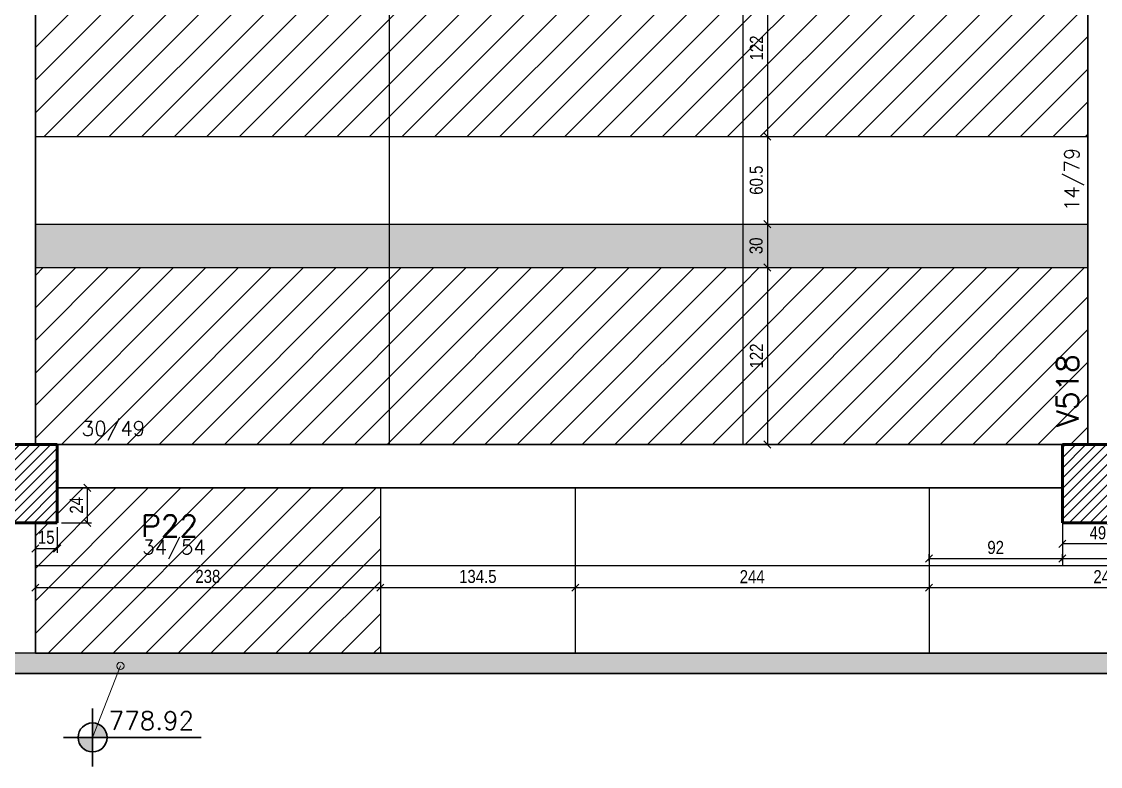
# Model space of a CAD drawing. Extents: x 8513 to 14085, y 7177 to 10799.
# Drawn here: x 9904 to 10648, y 7981 to 8495 of the extents above; entities that cross this region are included whole.
import ezdxf

# ---------------------------------------------------------------- set-up
doc = ezdxf.new("R2010")
doc.units = 0
for name, color, linetype in [('COTA', 241, 'Continuous'), ('Painéis', 200, 'Continuous'), ('Vázio', 240, 'Continuous')]:
    doc.layers.add(name, color=color, linetype=linetype)
for name, color, linetype, lineweight in [('EST-PILAR', 7, 'Continuous', 9), ('EST-PILAR-CUT', 7, 'Continuous', 60), ('EST-PILAR-TEXT', 7, 'Continuous', 9), ('EST-SIMB-Spot Elevations', 7, 'Continuous', 9), ('EST-VIGA', 7, 'Continuous', 30), ('EST-VIGA-TEXT', 7, 'Continuous', 9), ('Hachura', 253, 'Continuous', 9), ('REAPROVEITAMENTO', 7, 'Continuous', 9)]:
    doc.layers.add(name, color=color, linetype=linetype, lineweight=lineweight)
doc.styles.add('COTA TECNICA-50', font='techl___.ttf', dxfattribs={"height": 9})
doc.styles.add('RomanS_IV50', font='romans_IV50.ttf', dxfattribs={"height": 11.25})
doc.styles.add('RomanS_IV50_B', font='', dxfattribs={"height": 18.75})
doc.styles.add('RomanS_IV50_B_1', font='', dxfattribs={"height": 22.5})
doc.styles.get('RomanS_IV50_B').set_extended_font_data('RomanS_IV50', bold=True)
doc.styles.get('RomanS_IV50_B_1').set_extended_font_data('RomanS_IV50', bold=True)
doc.dimstyles.new('PAINEL', dxfattribs={"dimtxt": 9, "dimasz": 5, "dimexe": 3, "dimexo": 3, "dimgap": 3, "dimtad": 1, "dimdec": 1, "dimzin": 12, "dimdsep": 46, "dimtxsty": 'COTA TECNICA-50', "dimblk": 'OBLIQUE', "dimcen": 0, "dimclrd": 4, "dimclre": 4, "dimclrt": 1, "dimadec": 1, "dimazin": 3, "dimtfac": 1, "dimtdec": 1, "dimtmove": 0, "dimatfit": 3, "dimldrblk": 'OBLIQUE', "dimfxl": 1, "dimtolj": 1, "dimtzin": 12, "dimarcsym": 0})
pattern_1 = [(45, (9894.671, 8930.102), (-3.535534, 3.535534), [])]

# ---------------------------------------------------------------- blocks, each defined once
blk = doc.blocks.new('Spot Elevations - Nivel_Planta-2363176-2º PAVIMENTO')
at = {"layer": 'EST-SIMB-Spot Elevations'}
h = blk.add_hatch(color=256, dxfattribs=at)
edge = h.paths.add_edge_path(flags=0)
edge.add_line((0, 0), (-0.2, 0))
edge.add_arc((0, 0), 0.2, 90, 180, ccw=False)
edge.add_line((0, 0.2), (0, 0))
h = blk.add_hatch(color=256, dxfattribs=at)
edge = h.paths.add_edge_path(flags=0)
edge.add_line((0, 0), (0.2, 0))
edge.add_arc((0, 0), 0.2, 270, 360, ccw=False)
edge.add_line((0, -0.2), (0, 0))
at = {"layer": 'EST-SIMB-Spot Elevations', "lineweight": 30}
for p, q in [((0, -0.4), (0, 0.4)), ((0, 0), (-0.4, 0)), ((0, 0), (1.5, 0))]:
    blk.add_line(p, q, dxfattribs=at)
at = {"layer": 'EST-SIMB-Spot Elevations'}
for p, q in [((0, -0.2), (0, 0.2)), ((0, -0.15), (0, 0.15))]:
    blk.add_line(p, q, dxfattribs=at)
at = {"layer": 'EST-SIMB-Spot Elevations', "lineweight": 30}
blk.add_circle((0, 0), 0.2, dxfattribs=at)
blk = doc.blocks.new('_Oblique')
at = {"color": 0, "linetype": 'ByBlock', "lineweight": -2}
blk.add_line((-0.5, -0.5), (0.5, 0.5), dxfattribs=at)
blk = doc.blocks.new('*D111')
at = {"layer": 'COTA', "color": 4, "lineweight": -2, "transparency": 16777216}
for p, q in [((10404.67, 8537.6), (10421.64, 8537.6)), ((10418.64, 8537.6), (10418.64, 8415.6)), ((10406.64, 8415.6), (10421.64, 8415.6))]:
    blk.add_line(p, q, dxfattribs=at)
at = {"layer": 'Defpoints', "color": 0, "transparency": 16777216}
for p in [(10401.67, 8537.6), (10403.64, 8415.6), (10418.64, 8415.6)]:
    blk.add_point(p, dxfattribs=at)
at = {"layer": 'COTA', "color": 4, "lineweight": -2, "transparency": 16777216, "xscale": 5, "yscale": 5, "zscale": 5}
for p, rotation in [((10418.64, 8537.6), 90), ((10418.64, 8415.6), 270)]:
    blk.add_blockref('_Oblique', p, dxfattribs=dict(at, rotation=rotation))
at = {"layer": 'COTA', "color": 1, "transparency": 16777216, "insert": (10411.09, 8476.6), "char_height": 9, "attachment_point": 5, "rotation": 90, "style": 'COTA TECNICA-50'}
blk.add_mtext('\\A1;122', dxfattribs=at)
blk = doc.blocks.new('*D112')
at = {"layer": 'COTA', "color": 4, "lineweight": -2, "transparency": 16777216}
for p, q in [((10406.64, 8415.6), (10421.64, 8415.6)), ((10418.64, 8415.6), (10418.64, 8355.1))]:
    blk.add_line(p, q, dxfattribs=at)
at = {"layer": 'Defpoints', "color": 0, "transparency": 16777216}
for p in [(10403.64, 8415.6), (10418.64, 8355.1), (10418.64, 8355.1)]:
    blk.add_point(p, dxfattribs=at)
at = {"layer": 'COTA', "color": 4, "lineweight": -2, "transparency": 16777216, "xscale": 5, "yscale": 5, "zscale": 5}
for p, rotation in [((10418.64, 8415.6), 90), ((10418.64, 8355.1), 270)]:
    blk.add_blockref('_Oblique', p, dxfattribs=dict(at, rotation=rotation))
at = {"layer": 'COTA', "color": 1, "transparency": 16777216, "insert": (10411.04, 8385.35), "char_height": 9, "attachment_point": 5, "rotation": 90, "style": 'COTA TECNICA-50'}
blk.add_mtext('\\A1;60.5', dxfattribs=at)
blk = doc.blocks.new('*D113')
at = {"layer": 'COTA', "color": 4, "lineweight": -2, "transparency": 16777216}
blk.add_line((10418.64, 8355.1), (10418.64, 8325.1), dxfattribs=at)
at = {"layer": 'Defpoints', "color": 0, "transparency": 16777216}
for p in [(10418.64, 8355.1), (10418.64, 8325.1), (10418.64, 8325.1)]:
    blk.add_point(p, dxfattribs=at)
at = {"layer": 'COTA', "color": 4, "lineweight": -2, "transparency": 16777216, "xscale": 5, "yscale": 5, "zscale": 5}
for p, rotation in [((10418.64, 8355.1), 90), ((10418.64, 8325.1), 270)]:
    blk.add_blockref('_Oblique', p, dxfattribs=dict(at, rotation=rotation))
at = {"layer": 'COTA', "color": 1, "transparency": 16777216, "insert": (10410.94, 8340.1), "char_height": 9, "attachment_point": 5, "rotation": 90, "style": 'COTA TECNICA-50'}
blk.add_mtext('\\A1;30', dxfattribs=at)
blk = doc.blocks.new('*D120')
at = {"layer": 'COTA', "color": 4, "lineweight": -2, "transparency": 16777216}
blk.add_line((10418.64, 8325.1), (10418.64, 8203.1), dxfattribs=at)
at = {"layer": 'Defpoints', "color": 0, "transparency": 16777216}
for p in [(10418.64, 8325.1), (10418.64, 8203.1), (10418.64, 8203.1)]:
    blk.add_point(p, dxfattribs=at)
at = {"layer": 'COTA', "color": 4, "lineweight": -2, "transparency": 16777216, "xscale": 5, "yscale": 5, "zscale": 5}
for p, rotation in [((10418.64, 8325.1), 90), ((10418.64, 8203.1), 270)]:
    blk.add_blockref('_Oblique', p, dxfattribs=dict(at, rotation=rotation))
at = {"layer": 'COTA', "color": 1, "transparency": 16777216, "insert": (10411.09, 8264.1), "char_height": 9, "attachment_point": 5, "rotation": 90, "style": 'COTA TECNICA-50'}
blk.add_mtext('\\A1;122', dxfattribs=at)
blk = doc.blocks.new('*D118')
at = {"layer": 'COTA', "color": 4, "lineweight": -2, "transparency": 16777216}
blk.add_line((10418.64, 8355.1), (10418.64, 8325.1), dxfattribs=at)
at = {"layer": 'Defpoints', "color": 0, "transparency": 16777216}
for p in [(10418.64, 8355.1), (10418.64, 8325.1), (10418.64, 8325.1)]:
    blk.add_point(p, dxfattribs=at)
at = {"layer": 'COTA', "color": 4, "lineweight": -2, "transparency": 16777216, "xscale": 5, "yscale": 5, "zscale": 5}
for p, rotation in [((10418.64, 8355.1), 90), ((10418.64, 8325.1), 270)]:
    blk.add_blockref('_Oblique', p, dxfattribs=dict(at, rotation=rotation))
at = {"layer": 'COTA', "color": 1, "transparency": 16777216, "insert": (10410.94, 8340.1), "char_height": 9, "attachment_point": 5, "rotation": 90, "style": 'COTA TECNICA-50'}
blk.add_mtext('\\A1;30', dxfattribs=at)
blk = doc.blocks.new('*D119')
at = {"layer": 'COTA', "color": 4, "lineweight": -2, "transparency": 16777216}
blk.add_line((10418.64, 8325.1), (10418.64, 8203.1), dxfattribs=at)
at = {"layer": 'Defpoints', "color": 0, "transparency": 16777216}
for p in [(10418.64, 8325.1), (10418.64, 8203.1), (10418.64, 8203.1)]:
    blk.add_point(p, dxfattribs=at)
at = {"layer": 'COTA', "color": 4, "lineweight": -2, "transparency": 16777216, "xscale": 5, "yscale": 5, "zscale": 5}
for p, rotation in [((10418.64, 8325.1), 90), ((10418.64, 8203.1), 270)]:
    blk.add_blockref('_Oblique', p, dxfattribs=dict(at, rotation=rotation))
at = {"layer": 'COTA', "color": 1, "transparency": 16777216, "insert": (10411.09, 8264.1), "char_height": 9, "attachment_point": 5, "rotation": 90, "style": 'COTA TECNICA-50'}
blk.add_mtext('\\A1;122', dxfattribs=at)
blk = doc.blocks.new('*D222')
at = {"layer": 'COTA', "color": 4, "lineweight": -2, "transparency": 16777216}
for p, q in [((9931.67, 8173.1), (9952.51, 8173.1)), ((9949.51, 8173.1), (9949.51, 8149.1)), ((9931.67, 8149.1), (9952.51, 8149.1))]:
    blk.add_line(p, q, dxfattribs=at)
at = {"layer": 'Defpoints', "color": 0, "transparency": 16777216}
for p in [(9928.67, 8173.1), (9928.67, 8149.1), (9949.51, 8149.1)]:
    blk.add_point(p, dxfattribs=at)
at = {"layer": 'COTA', "color": 4, "lineweight": -2, "transparency": 16777216, "xscale": 5, "yscale": 5, "zscale": 5}
for p, rotation in [((9949.51, 8173.1), 90), ((9949.51, 8149.1), 270)]:
    blk.add_blockref('_Oblique', p, dxfattribs=dict(at, rotation=rotation))
at = {"layer": 'COTA', "color": 1, "transparency": 16777216, "insert": (9941.94, 8161.1), "char_height": 9, "attachment_point": 5, "rotation": 90, "style": 'COTA TECNICA-50'}
blk.add_mtext('\\A1;24', dxfattribs=at)
blk = doc.blocks.new('*D216')
at = {"layer": 'COTA', "color": 4, "lineweight": -2, "transparency": 16777216}
for p, q in [((10622.17, 8146.1), (10622.17, 8131.51)), ((10671.17, 8146.1), (10671.17, 8131.51)), ((10671.17, 8134.51), (10622.17, 8134.51))]:
    blk.add_line(p, q, dxfattribs=at)
at = {"layer": 'Defpoints', "color": 0, "transparency": 16777216}
for p in [(10622.17, 8149.1), (10671.17, 8149.1), (10622.17, 8134.51)]:
    blk.add_point(p, dxfattribs=at)
at = {"layer": 'COTA', "color": 4, "lineweight": -2, "transparency": 16777216, "xscale": 5, "yscale": 5, "zscale": 5, "rotation": 180}
blk.add_blockref('_Oblique', (10622.17, 8134.51), dxfattribs=at)
at = {"layer": 'COTA', "color": 4, "lineweight": -2, "transparency": 16777216, "xscale": 5, "yscale": 5, "zscale": 5}
blk.add_blockref('_Oblique', (10671.17, 8134.51), dxfattribs=at)
at = {"layer": 'COTA', "color": 1, "transparency": 16777216, "insert": (10646.67, 8142.1), "char_height": 9, "attachment_point": 5, "style": 'COTA TECNICA-50'}
blk.add_mtext('\\A1;49', dxfattribs=at)
blk = doc.blocks.new('*D212')
at = {"layer": 'COTA', "color": 4, "lineweight": -2, "transparency": 16777216}
for p, q in [((10530.17, 8122.6), (10530.17, 8127.39)), ((10622.17, 8122.6), (10622.17, 8127.39)), ((10530.17, 8124.39), (10622.17, 8124.39))]:
    blk.add_line(p, q, dxfattribs=at)
at = {"layer": 'Defpoints', "color": 0, "transparency": 16777216}
for p in [(10622.17, 8124.39), (10530.17, 8119.6), (10622.17, 8119.6)]:
    blk.add_point(p, dxfattribs=at)
at = {"layer": 'COTA', "color": 4, "lineweight": -2, "transparency": 16777216, "xscale": 5, "yscale": 5, "zscale": 5, "rotation": 180}
blk.add_blockref('_Oblique', (10530.17, 8124.39), dxfattribs=at)
at = {"layer": 'COTA', "color": 4, "lineweight": -2, "transparency": 16777216, "xscale": 5, "yscale": 5, "zscale": 5}
blk.add_blockref('_Oblique', (10622.17, 8124.39), dxfattribs=at)
at = {"layer": 'COTA', "color": 1, "transparency": 16777216, "insert": (10576.17, 8131.97), "char_height": 9, "attachment_point": 5, "style": 'COTA TECNICA-50'}
blk.add_mtext('\\A1;92', dxfattribs=at)
blk = doc.blocks.new('*D213')
at = {"layer": 'COTA', "color": 4, "lineweight": -2, "transparency": 16777216}
for p, q in [((10622.17, 8122.6), (10622.17, 8127.39)), ((10774.17, 8122.6), (10774.17, 8127.39)), ((10622.17, 8124.39), (10774.17, 8124.39))]:
    blk.add_line(p, q, dxfattribs=at)
at = {"layer": 'Defpoints', "color": 0, "transparency": 16777216}
for p in [(10774.17, 8124.39), (10622.17, 8119.6), (10774.17, 8119.6)]:
    blk.add_point(p, dxfattribs=at)
at = {"layer": 'COTA', "color": 4, "lineweight": -2, "transparency": 16777216, "xscale": 5, "yscale": 5, "zscale": 5, "rotation": 180}
blk.add_blockref('_Oblique', (10622.17, 8124.39), dxfattribs=at)
at = {"layer": 'COTA', "color": 4, "lineweight": -2, "transparency": 16777216, "xscale": 5, "yscale": 5, "zscale": 5}
blk.add_blockref('_Oblique', (10774.17, 8124.39), dxfattribs=at)
at = {"layer": 'COTA', "color": 1, "transparency": 16777216, "insert": (10698.17, 8131.99), "char_height": 9, "attachment_point": 5, "style": 'COTA TECNICA-50'}
blk.add_mtext('\\A1;152', dxfattribs=at)
blk = doc.blocks.new('*D214')
at = {"layer": 'COTA', "color": 4, "lineweight": -2, "transparency": 16777216}
for p, q in [((10530.17, 8122.6), (10530.17, 8127.39)), ((10622.17, 8122.6), (10622.17, 8127.39)), ((10530.17, 8124.39), (10622.17, 8124.39))]:
    blk.add_line(p, q, dxfattribs=at)
at = {"layer": 'Defpoints', "color": 0, "transparency": 16777216}
for p in [(10622.17, 8124.39), (10530.17, 8119.6), (10622.17, 8119.6)]:
    blk.add_point(p, dxfattribs=at)
at = {"layer": 'COTA', "color": 4, "lineweight": -2, "transparency": 16777216, "xscale": 5, "yscale": 5, "zscale": 5, "rotation": 180}
blk.add_blockref('_Oblique', (10530.17, 8124.39), dxfattribs=at)
at = {"layer": 'COTA', "color": 4, "lineweight": -2, "transparency": 16777216, "xscale": 5, "yscale": 5, "zscale": 5}
blk.add_blockref('_Oblique', (10622.17, 8124.39), dxfattribs=at)
at = {"layer": 'COTA', "color": 1, "transparency": 16777216, "insert": (10576.17, 8131.97), "char_height": 9, "attachment_point": 5, "style": 'COTA TECNICA-50'}
blk.add_mtext('\\A1;92', dxfattribs=at)
blk = doc.blocks.new('*D215')
at = {"layer": 'COTA', "color": 4, "lineweight": -2, "transparency": 16777216}
for p, q in [((10622.17, 8122.6), (10622.17, 8127.39)), ((10774.17, 8122.6), (10774.17, 8127.39)), ((10622.17, 8124.39), (10774.17, 8124.39))]:
    blk.add_line(p, q, dxfattribs=at)
at = {"layer": 'Defpoints', "color": 0, "transparency": 16777216}
for p in [(10774.17, 8124.39), (10622.17, 8119.6), (10774.17, 8119.6)]:
    blk.add_point(p, dxfattribs=at)
at = {"layer": 'COTA', "color": 4, "lineweight": -2, "transparency": 16777216, "xscale": 5, "yscale": 5, "zscale": 5, "rotation": 180}
blk.add_blockref('_Oblique', (10622.17, 8124.39), dxfattribs=at)
at = {"layer": 'COTA', "color": 4, "lineweight": -2, "transparency": 16777216, "xscale": 5, "yscale": 5, "zscale": 5}
blk.add_blockref('_Oblique', (10774.17, 8124.39), dxfattribs=at)
at = {"layer": 'COTA', "color": 1, "transparency": 16777216, "insert": (10698.17, 8131.99), "char_height": 9, "attachment_point": 5, "style": 'COTA TECNICA-50'}
blk.add_mtext('\\A1;152', dxfattribs=at)
blk = doc.blocks.new('*D225')
at = {"layer": 'COTA', "color": 4, "lineweight": -2, "transparency": 16777216}
for p, q in [((10530.17, 8116.6), (10530.17, 8101.29)), ((10774.17, 8116.6), (10774.17, 8101.29)), ((10774.17, 8104.29), (10530.17, 8104.29))]:
    blk.add_line(p, q, dxfattribs=at)
at = {"layer": 'Defpoints', "color": 0, "transparency": 16777216}
for p in [(10530.17, 8119.6), (10774.17, 8119.6), (10530.17, 8104.29)]:
    blk.add_point(p, dxfattribs=at)
at = {"layer": 'COTA', "color": 4, "lineweight": -2, "transparency": 16777216, "xscale": 5, "yscale": 5, "zscale": 5, "rotation": 180}
blk.add_blockref('_Oblique', (10530.17, 8104.29), dxfattribs=at)
at = {"layer": 'COTA', "color": 4, "lineweight": -2, "transparency": 16777216, "xscale": 5, "yscale": 5, "zscale": 5}
blk.add_blockref('_Oblique', (10774.17, 8104.29), dxfattribs=at)
at = {"layer": 'COTA', "color": 1, "transparency": 16777216, "insert": (10652.17, 8111.86), "char_height": 9, "attachment_point": 5, "style": 'COTA TECNICA-50'}
blk.add_mtext('\\A1;244', dxfattribs=at)
blk = doc.blocks.new('*D226')
at = {"layer": 'COTA', "color": 4, "lineweight": -2, "transparency": 16777216}
for p, q in [((10286.17, 8116.6), (10286.17, 8101.29)), ((10530.17, 8116.6), (10530.17, 8101.29)), ((10530.17, 8104.29), (10286.17, 8104.29))]:
    blk.add_line(p, q, dxfattribs=at)
at = {"layer": 'Defpoints', "color": 0, "transparency": 16777216}
for p in [(10286.17, 8119.6), (10530.17, 8119.6), (10286.17, 8104.29)]:
    blk.add_point(p, dxfattribs=at)
at = {"layer": 'COTA', "color": 4, "lineweight": -2, "transparency": 16777216, "xscale": 5, "yscale": 5, "zscale": 5, "rotation": 180}
blk.add_blockref('_Oblique', (10286.17, 8104.29), dxfattribs=at)
at = {"layer": 'COTA', "color": 4, "lineweight": -2, "transparency": 16777216, "xscale": 5, "yscale": 5, "zscale": 5}
blk.add_blockref('_Oblique', (10530.17, 8104.29), dxfattribs=at)
at = {"layer": 'COTA', "color": 1, "transparency": 16777216, "insert": (10408.17, 8111.86), "char_height": 9, "attachment_point": 5, "style": 'COTA TECNICA-50'}
blk.add_mtext('\\A1;244', dxfattribs=at)
blk = doc.blocks.new('*D227')
at = {"layer": 'COTA', "color": 4, "lineweight": -2, "transparency": 16777216}
for p, q in [((10151.67, 8113.1), (10151.67, 8101.29)), ((10286.17, 8116.6), (10286.17, 8101.29)), ((10286.17, 8104.29), (10151.67, 8104.29))]:
    blk.add_line(p, q, dxfattribs=at)
at = {"layer": 'Defpoints', "color": 0, "transparency": 16777216}
for p in [(10151.67, 8116.1), (10286.17, 8119.6), (10151.67, 8104.29)]:
    blk.add_point(p, dxfattribs=at)
at = {"layer": 'COTA', "color": 4, "lineweight": -2, "transparency": 16777216, "xscale": 5, "yscale": 5, "zscale": 5, "rotation": 180}
blk.add_blockref('_Oblique', (10151.67, 8104.29), dxfattribs=at)
at = {"layer": 'COTA', "color": 4, "lineweight": -2, "transparency": 16777216, "xscale": 5, "yscale": 5, "zscale": 5}
blk.add_blockref('_Oblique', (10286.17, 8104.29), dxfattribs=at)
at = {"layer": 'COTA', "color": 1, "transparency": 16777216, "insert": (10218.92, 8111.99), "char_height": 9, "attachment_point": 5, "style": 'COTA TECNICA-50'}
blk.add_mtext('\\A1;134.5', dxfattribs=at)
blk = doc.blocks.new('*D228')
at = {"layer": 'COTA', "color": 4, "lineweight": -2, "transparency": 16777216}
for p, q in [((10151.67, 8113.1), (10151.67, 8101.29)), ((10151.67, 8104.29), (9913.67, 8104.29))]:
    blk.add_line(p, q, dxfattribs=at)
at = {"layer": 'Defpoints', "color": 0, "transparency": 16777216}
for p in [(10151.67, 8116.1), (9913.67, 8104.29), (9913.67, 8104.29)]:
    blk.add_point(p, dxfattribs=at)
at = {"layer": 'COTA', "color": 4, "lineweight": -2, "transparency": 16777216, "xscale": 5, "yscale": 5, "zscale": 5, "rotation": 180}
blk.add_blockref('_Oblique', (9913.67, 8104.29), dxfattribs=at)
at = {"layer": 'COTA', "color": 4, "lineweight": -2, "transparency": 16777216, "xscale": 5, "yscale": 5, "zscale": 5}
blk.add_blockref('_Oblique', (10151.67, 8104.29), dxfattribs=at)
at = {"layer": 'COTA', "color": 1, "transparency": 16777216, "insert": (10032.67, 8112.01), "char_height": 9, "attachment_point": 5, "style": 'COTA TECNICA-50'}
blk.add_mtext('\\A1;238', dxfattribs=at)
blk = doc.blocks.new('*D229')
at = {"layer": 'COTA', "color": 4, "lineweight": -2, "transparency": 16777216}
for p, q in [((9913.67, 8146.1), (9913.67, 8128.39)), ((9928.67, 8146.1), (9928.67, 8128.39)), ((9913.67, 8131.39), (9928.67, 8131.39))]:
    blk.add_line(p, q, dxfattribs=at)
at = {"layer": 'Defpoints', "color": 0, "transparency": 16777216}
for p in [(9913.67, 8149.1), (9928.67, 8149.1), (9928.67, 8131.39)]:
    blk.add_point(p, dxfattribs=at)
at = {"layer": 'COTA', "color": 4, "lineweight": -2, "transparency": 16777216, "xscale": 5, "yscale": 5, "zscale": 5, "rotation": 180}
blk.add_blockref('_Oblique', (9913.67, 8131.39), dxfattribs=at)
at = {"layer": 'COTA', "color": 4, "lineweight": -2, "transparency": 16777216, "xscale": 5, "yscale": 5, "zscale": 5}
blk.add_blockref('_Oblique', (9928.67, 8131.39), dxfattribs=at)
at = {"layer": 'COTA', "color": 1, "transparency": 16777216, "insert": (9921.17, 8138.99), "char_height": 9, "attachment_point": 5, "style": 'COTA TECNICA-50'}
blk.add_mtext('\\A1;15', dxfattribs=at)

msp = doc.modelspace()

# ---------------------------------------------------------------- hatches: boundary and pattern name
at = {"layer": 'EST-PILAR'}
h = msp.add_hatch(dxfattribs=at)
h.set_pattern_fill('FP_1', color=5, style=0, pattern_type=2)
h.set_pattern_definition(pattern_1)
h.paths.add_polyline_path([(9928.671, 8149.102), (9928.671, 8203.102), (9894.671, 8203.102), (9894.671, 8149.102)], flags=0)
h = msp.add_hatch(dxfattribs=at)
h.set_pattern_fill('FP_1', color=5, style=0, pattern_type=2)
h.set_pattern_definition(pattern_1)
h.paths.add_polyline_path([(10671.171, 8149.102), (10671.171, 8203.102), (10622.171, 8203.102), (10622.171, 8149.102)], flags=0)
at = {"layer": 'EST-VIGA', "true_color": 0xe1e1e1}
msp.add_hatch(color=254, dxfattribs=at).paths.add_polyline_path([(10972.508, 8045.102), (12482.171, 8045.102), (12482.171, 8059.102), (9815.171, 8059.102), (9815.171, 8045.102), (10558.878, 8045.102)], flags=0)
at = {"layer": 'Hachura'}
h = msp.add_hatch(color=256, dxfattribs=at)
h.dxf.hatch_style = 1
h.paths.add_polyline_path([(10157.671, 8355.102), (10157.671, 8325.102), (9913.671, 8325.102), (9913.671, 8355.102)])
h.paths.add_polyline_path([(10401.671, 8355.102), (10401.671, 8325.102), (10157.671, 8325.102), (10157.671, 8355.102)])
h.paths.add_polyline_path([(10401.671, 8325.102), (10401.671, 8355.102), (10639.671, 8355.102), (10639.671, 8325.102)])
h.paths.add_polyline_path([(10401.671, 8537.602), (10401.671, 8567.602), (10639.671, 8567.602), (10639.671, 8537.602)])
h.paths.add_polyline_path([(10157.671, 8537.602), (10157.671, 8567.602), (10401.671, 8567.602), (10401.671, 8537.602)])
h.paths.add_polyline_path([(10157.671, 8567.602), (10157.671, 8537.602), (9913.671, 8537.602), (9913.671, 8567.602)])
h.paths.add_polyline_path([(10157.671, 8709.602), (10157.671, 8689.602), (9913.671, 8689.602), (9913.671, 8709.602)])
h.paths.add_polyline_path([(10401.671, 8709.602), (10401.671, 8689.602), (10157.671, 8689.602), (10157.671, 8709.602)])
h.paths.add_polyline_path([(10639.671, 8709.602), (10639.671, 8689.602), (10401.671, 8689.602), (10401.671, 8709.602)])
at = {"layer": 'REAPROVEITAMENTO'}
h = msp.add_hatch(dxfattribs=at)
h.set_pattern_fill('ANSI31', color=251, scale=5, style=0)
h.paths.add_polyline_path([(10157.671, 8831.602), (10157.671, 8709.602), (10401.671, 8709.602), (10401.671, 8831.602)])
h.paths.add_polyline_path([(10157.671, 8709.602), (10157.671, 8831.602), (9913.671, 8831.602), (9913.671, 8751.602), (9913.671, 8709.602)])
h.paths.add_polyline_path([(10157.671, 8567.602), (10157.671, 8689.602), (9913.671, 8689.602), (9913.671, 8567.602)])
h.paths.add_polyline_path([(10157.671, 8567.602), (10401.671, 8567.602), (10401.671, 8689.602), (10157.671, 8689.602)])
h.paths.add_polyline_path([(10401.671, 8415.602), (10401.671, 8537.602), (10157.671, 8537.602), (10157.671, 8415.602)])
h.paths.add_polyline_path([(10157.671, 8537.602), (9913.671, 8537.602), (9913.671, 8415.602), (10157.671, 8415.602)])
h.paths.add_polyline_path([(9913.671, 8325.102), (9913.671, 8203.102), (9928.671, 8203.102), (10157.671, 8203.102), (10157.671, 8325.102)])
h.paths.add_polyline_path([(10157.671, 8325.102), (10157.671, 8203.102), (10401.671, 8203.102), (10401.671, 8325.102)])
h = msp.add_hatch(dxfattribs=at)
h.set_pattern_fill('ANSI31', color=251, scale=5, style=0)
h.paths.add_polyline_path([(10401.671, 8325.102), (10401.671, 8203.102), (10622.171, 8203.102), (10639.671, 8203.102), (10639.671, 8325.102)])
h.paths.add_polyline_path([(10639.671, 8415.602), (10639.671, 8537.602), (10401.671, 8537.602), (10401.671, 8415.602)])
h = msp.add_hatch(dxfattribs=at)
h.set_pattern_fill('ANSI31', color=251, scale=5, style=0)
h.paths.add_polyline_path([(10151.671, 8059.102), (10151.671, 8119.602), (9913.671, 8119.602), (9913.671, 8059.102)])
h.paths.add_polyline_path([(10151.671, 8119.602), (10151.671, 8173.102), (9928.671, 8173.102), (9928.671, 8149.102), (9913.671, 8149.102), (9913.671, 8119.602)])

# ---------------------------------------------------------------- linework, layer by layer
at = {"layer": 'EST-PILAR-CUT', "color": 5}
for p, q in [((9894.671, 8203.102), (9928.671, 8203.102)), ((9928.671, 8203.102), (9928.671, 8149.102)), ((10622.171, 8149.102), (10622.171, 8203.102)), ((10622.171, 8203.102), (10671.171, 8203.102)), ((9928.671, 8149.102), (9894.671, 8149.102)), ((10671.171, 8149.102), (10622.171, 8149.102))]:
    msp.add_line(p, q, dxfattribs=at)
at = {"layer": 'EST-SIMB-Spot Elevations'}
msp.add_line((9972.351, 8050.294), (9953.156, 8000.987), dxfattribs=at)
msp.add_circle((9972.351, 8050.294), 2.5, dxfattribs=at)
at = {"layer": 'EST-VIGA', "color": 3}
for p, q in [((9913.671, 8203.102), (9913.671, 8751.602)), ((10639.671, 8203.102), (10639.671, 8741.602)), ((9928.671, 8203.102), (10622.171, 8203.102)), ((9928.671, 8173.102), (10622.171, 8173.102)), ((9913.671, 8059.102), (9913.671, 8149.102)), ((9913.671, 8059.102), (12482.171, 8059.102)), ((9815.171, 8045.102), (12482.171, 8045.102))]:
    msp.add_line(p, q, dxfattribs=at)
at = {"layer": 'Painéis', "ltscale": 70}
for p, q in [((10157.671, 8831.602), (10157.671, 8203.102)), ((10401.671, 8831.602), (10401.671, 8203.102)), ((9913.671, 8415.602), (10639.671, 8415.602)), ((9913.671, 8355.102), (10639.671, 8355.102)), ((9913.671, 8325.102), (10639.671, 8325.102)), ((10151.671, 8173.102), (10151.671, 8059.102)), ((10286.171, 8173.102), (10286.171, 8059.102)), ((10530.171, 8173.102), (10530.171, 8059.102)), ((10622.171, 8149.102), (10622.171, 8119.602)), ((9913.671, 8119.602), (12482.171, 8119.602))]:
    msp.add_line(p, q, dxfattribs=at)
at = {"layer": 'Vázio'}
msp.add_line((9913.666, 8059.102), (9894.671, 8059.102), dxfattribs=at)

# ---------------------------------------------------------------- block references
at = {"layer": 'EST-SIMB-Spot Elevations', "extrusion": (0, 0, -1), "xscale": 49.99999999999998, "yscale": 49.99999999999998, "zscale": 49.99999999999998, "rotation": 180}
msp.add_blockref('Spot Elevations - Nivel_Planta-2363176-2º PAVIMENTO', (-9953.156, 8000.987), dxfattribs=at)

# ---------------------------------------------------------------- texts
at = {"layer": 'EST-PILAR-TEXT', "lineweight": 50, "insert": (9986.735, 8154.412), "char_height": 15, "width": 54.91559, "attachment_point": 1, "style": 'RomanS_IV50_B'}
msp.add_mtext('P22', dxfattribs=at)
msp.add_mtext('P22', dxfattribs=at)
at = {"layer": 'EST-PILAR-TEXT', "lineweight": 30, "insert": (9987.491, 8137.279), "char_height": 10, "width": 58.92403, "attachment_point": 1, "style": 'RomanS_IV50'}
msp.add_mtext('34/54', dxfattribs=at)
msp.add_mtext('34/54', dxfattribs=at)
at = {"layer": 'EST-SIMB-Spot Elevations', "insert": (9964.214, 8018.809), "char_height": 12.5, "width": 81.45933, "attachment_point": 1, "line_spacing_factor": 0.982397, "style": 'RomanS_IV50_B_1'}
msp.add_mtext('778.92', dxfattribs=at)
at = {"layer": 'EST-VIGA-TEXT', "lineweight": 30, "insert": (10623.667, 8364.078), "char_height": 10, "width": 58.92403, "attachment_point": 1, "rotation": 90, "style": 'RomanS_IV50'}
msp.add_mtext('14/79', dxfattribs=at)
at = {"layer": 'EST-VIGA-TEXT', "lineweight": 50, "insert": (10618.217, 8215.163), "char_height": 15, "width": 70.14766, "attachment_point": 1, "rotation": 90, "style": 'RomanS_IV50_B'}
msp.add_mtext('V518', dxfattribs=at)
at = {"layer": 'EST-VIGA-TEXT', "lineweight": 30, "insert": (9945.692, 8219.107), "char_height": 10, "width": 58.92403, "attachment_point": 1, "style": 'RomanS_IV50'}
msp.add_mtext('30/49', dxfattribs=at)

# ---------------------------------------------------------------- dimensions: what is measured, and where the dimension line sits
at = {"layer": 'COTA'}
for base, p1, p2, picture, middle in [((10418.64, 8415.602), (10401.671, 8537.602), (10403.64, 8415.602), '*D111', (10411.087, 8476.602)), ((10418.64, 8355.102), (10403.64, 8415.602), (10418.64, 8355.102), '*D112', (10411.041, 8385.352)), ((10418.64, 8325.102), (10418.64, 8355.102), (10418.64, 8325.102), '*D113', (10410.943, 8340.102)), ((10418.64, 8325.102), (10418.64, 8355.102), (10418.64, 8325.102), '*D118', (10410.943, 8340.102)), ((10418.64, 8203.102), (10418.64, 8325.102), (10418.64, 8203.102), '*D120', (10411.087, 8264.102)), ((10418.64, 8203.102), (10418.64, 8325.102), (10418.64, 8203.102), '*D119', (10411.087, 8264.102))]:
    dim = msp.add_linear_dim(base=base, p1=p1, p2=p2, angle=270, dimstyle='PAINEL', override={"dimtmove": 1}, dxfattribs=at)
    dim.commit()
    dim.dimension.update_dxf_attribs({"geometry": picture, "text_midpoint": middle})
dim = msp.add_linear_dim(base=(9949.51, 8149.102), p1=(9928.671, 8173.102), p2=(9928.671, 8149.102), angle=270, dimstyle='PAINEL', dxfattribs=at)
dim.commit()
dim.dimension.update_dxf_attribs({"geometry": '*D222', "text_midpoint": (9941.944, 8161.102)})
for base, p1, p2, picture, middle in [((9928.671, 8131.389), (9913.671, 8149.102), (9928.671, 8149.102), '*D229', (9921.171, 8138.988)), ((10622.171, 8134.507), (10671.171, 8149.102), (10622.171, 8149.102), '*D216', (10646.671, 8142.099)), ((10622.171, 8124.394), (10530.171, 8119.602), (10622.171, 8119.602), '*D212', (10576.171, 8131.973)), ((10622.171, 8124.394), (10530.171, 8119.602), (10622.171, 8119.602), '*D214', (10576.171, 8131.973)), ((10530.171, 8104.294), (10774.171, 8119.602), (10530.171, 8119.602), '*D225', (10652.171, 8111.86))]:
    dim = msp.add_linear_dim(base=base, p1=p1, p2=p2, dimstyle='PAINEL', dxfattribs=at)
    dim.commit()
    dim.dimension.update_dxf_attribs({"geometry": picture, "text_midpoint": middle})
for base, p1, p2, picture, middle in [((10774.171, 8124.394), (10622.171, 8119.602), (10774.171, 8119.602), '*D213', (10698.171, 8131.992)), ((10774.171, 8124.394), (10622.171, 8119.602), (10774.171, 8119.602), '*D215', (10698.171, 8131.992)), ((9913.671, 8104.294), (10151.671, 8116.102), (9913.671, 8104.294), '*D228', (10032.671, 8112.011)), ((10151.671, 8104.294), (10286.171, 8119.602), (10151.671, 8116.102), '*D227', (10218.921, 8111.992)), ((10286.171, 8104.294), (10530.171, 8119.602), (10286.171, 8119.602), '*D226', (10408.171, 8111.86))]:
    dim = msp.add_linear_dim(base=base, p1=p1, p2=p2, dimstyle='PAINEL', override={"dimtmove": 1}, dxfattribs=at)
    dim.commit()
    dim.dimension.update_dxf_attribs({"geometry": picture, "text_midpoint": middle})

doc.saveas('drawing.dxf')
